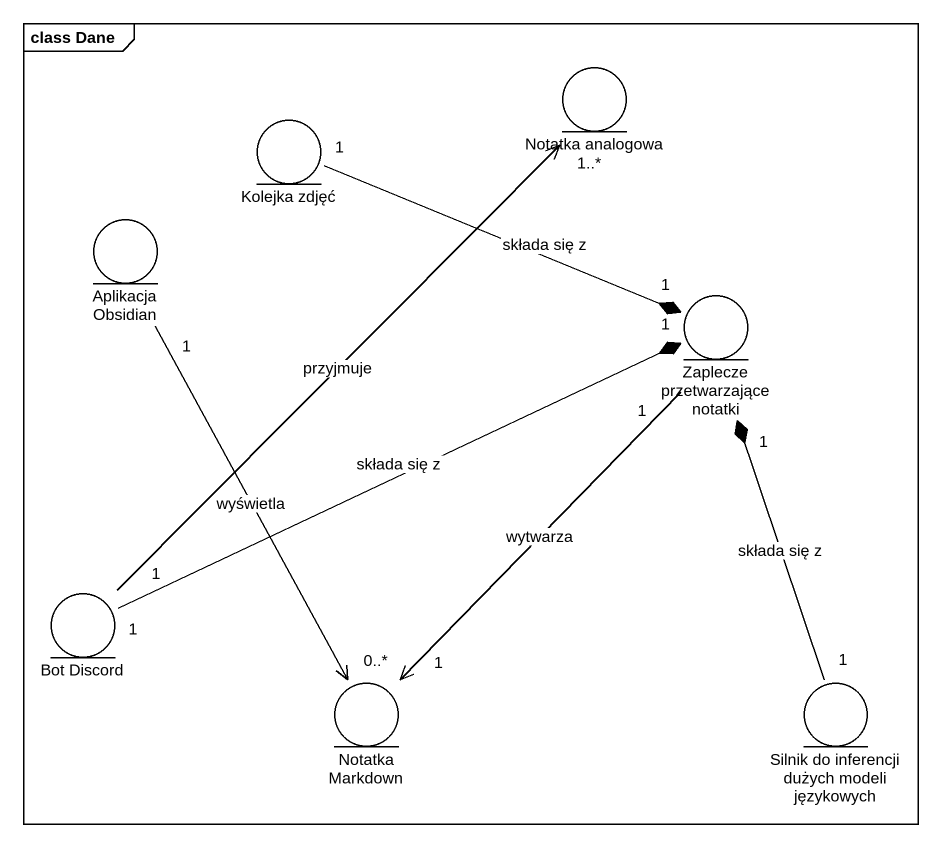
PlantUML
@startuml
mainframe class Dane
entity "Notatka analogowa" as Notatka_analogowa
entity "Kolejka zdjęć" as Kolejka_zdjęć
entity "Aplikacja Obsidian" as Aplikacja_Obsidian
entity "Zaplecze przetwarzające notatki" as Zaplecze_przetwarzające
entity "Bot Discord" as Bot_Discord
entity "Notatka Markdown" as Notatka_Markdown
entity "Silnik do inferencji dużych modeli językowych" as Silnik_do_inferencji_dużych
Kolejka_zdjęć "1" -right-* "1" Zaplecze_przetwarzające : składa się z
Aplikacja_Obsidian "1" --> "0..*" Notatka_Markdown : wyświetla
Zaplecze_przetwarzające "1" --> "1" Notatka_Markdown : wytwarza
Bot_Discord "1" -up-> "1..*" Notatka_analogowa : przyjmuje
Bot_Discord "1" -right-* "1" Zaplecze_przetwarzające : składa się z
Silnik_do_inferencji_dużych "1" -up-* "1" Zaplecze_przetwarzające : składa się z
@enduml
